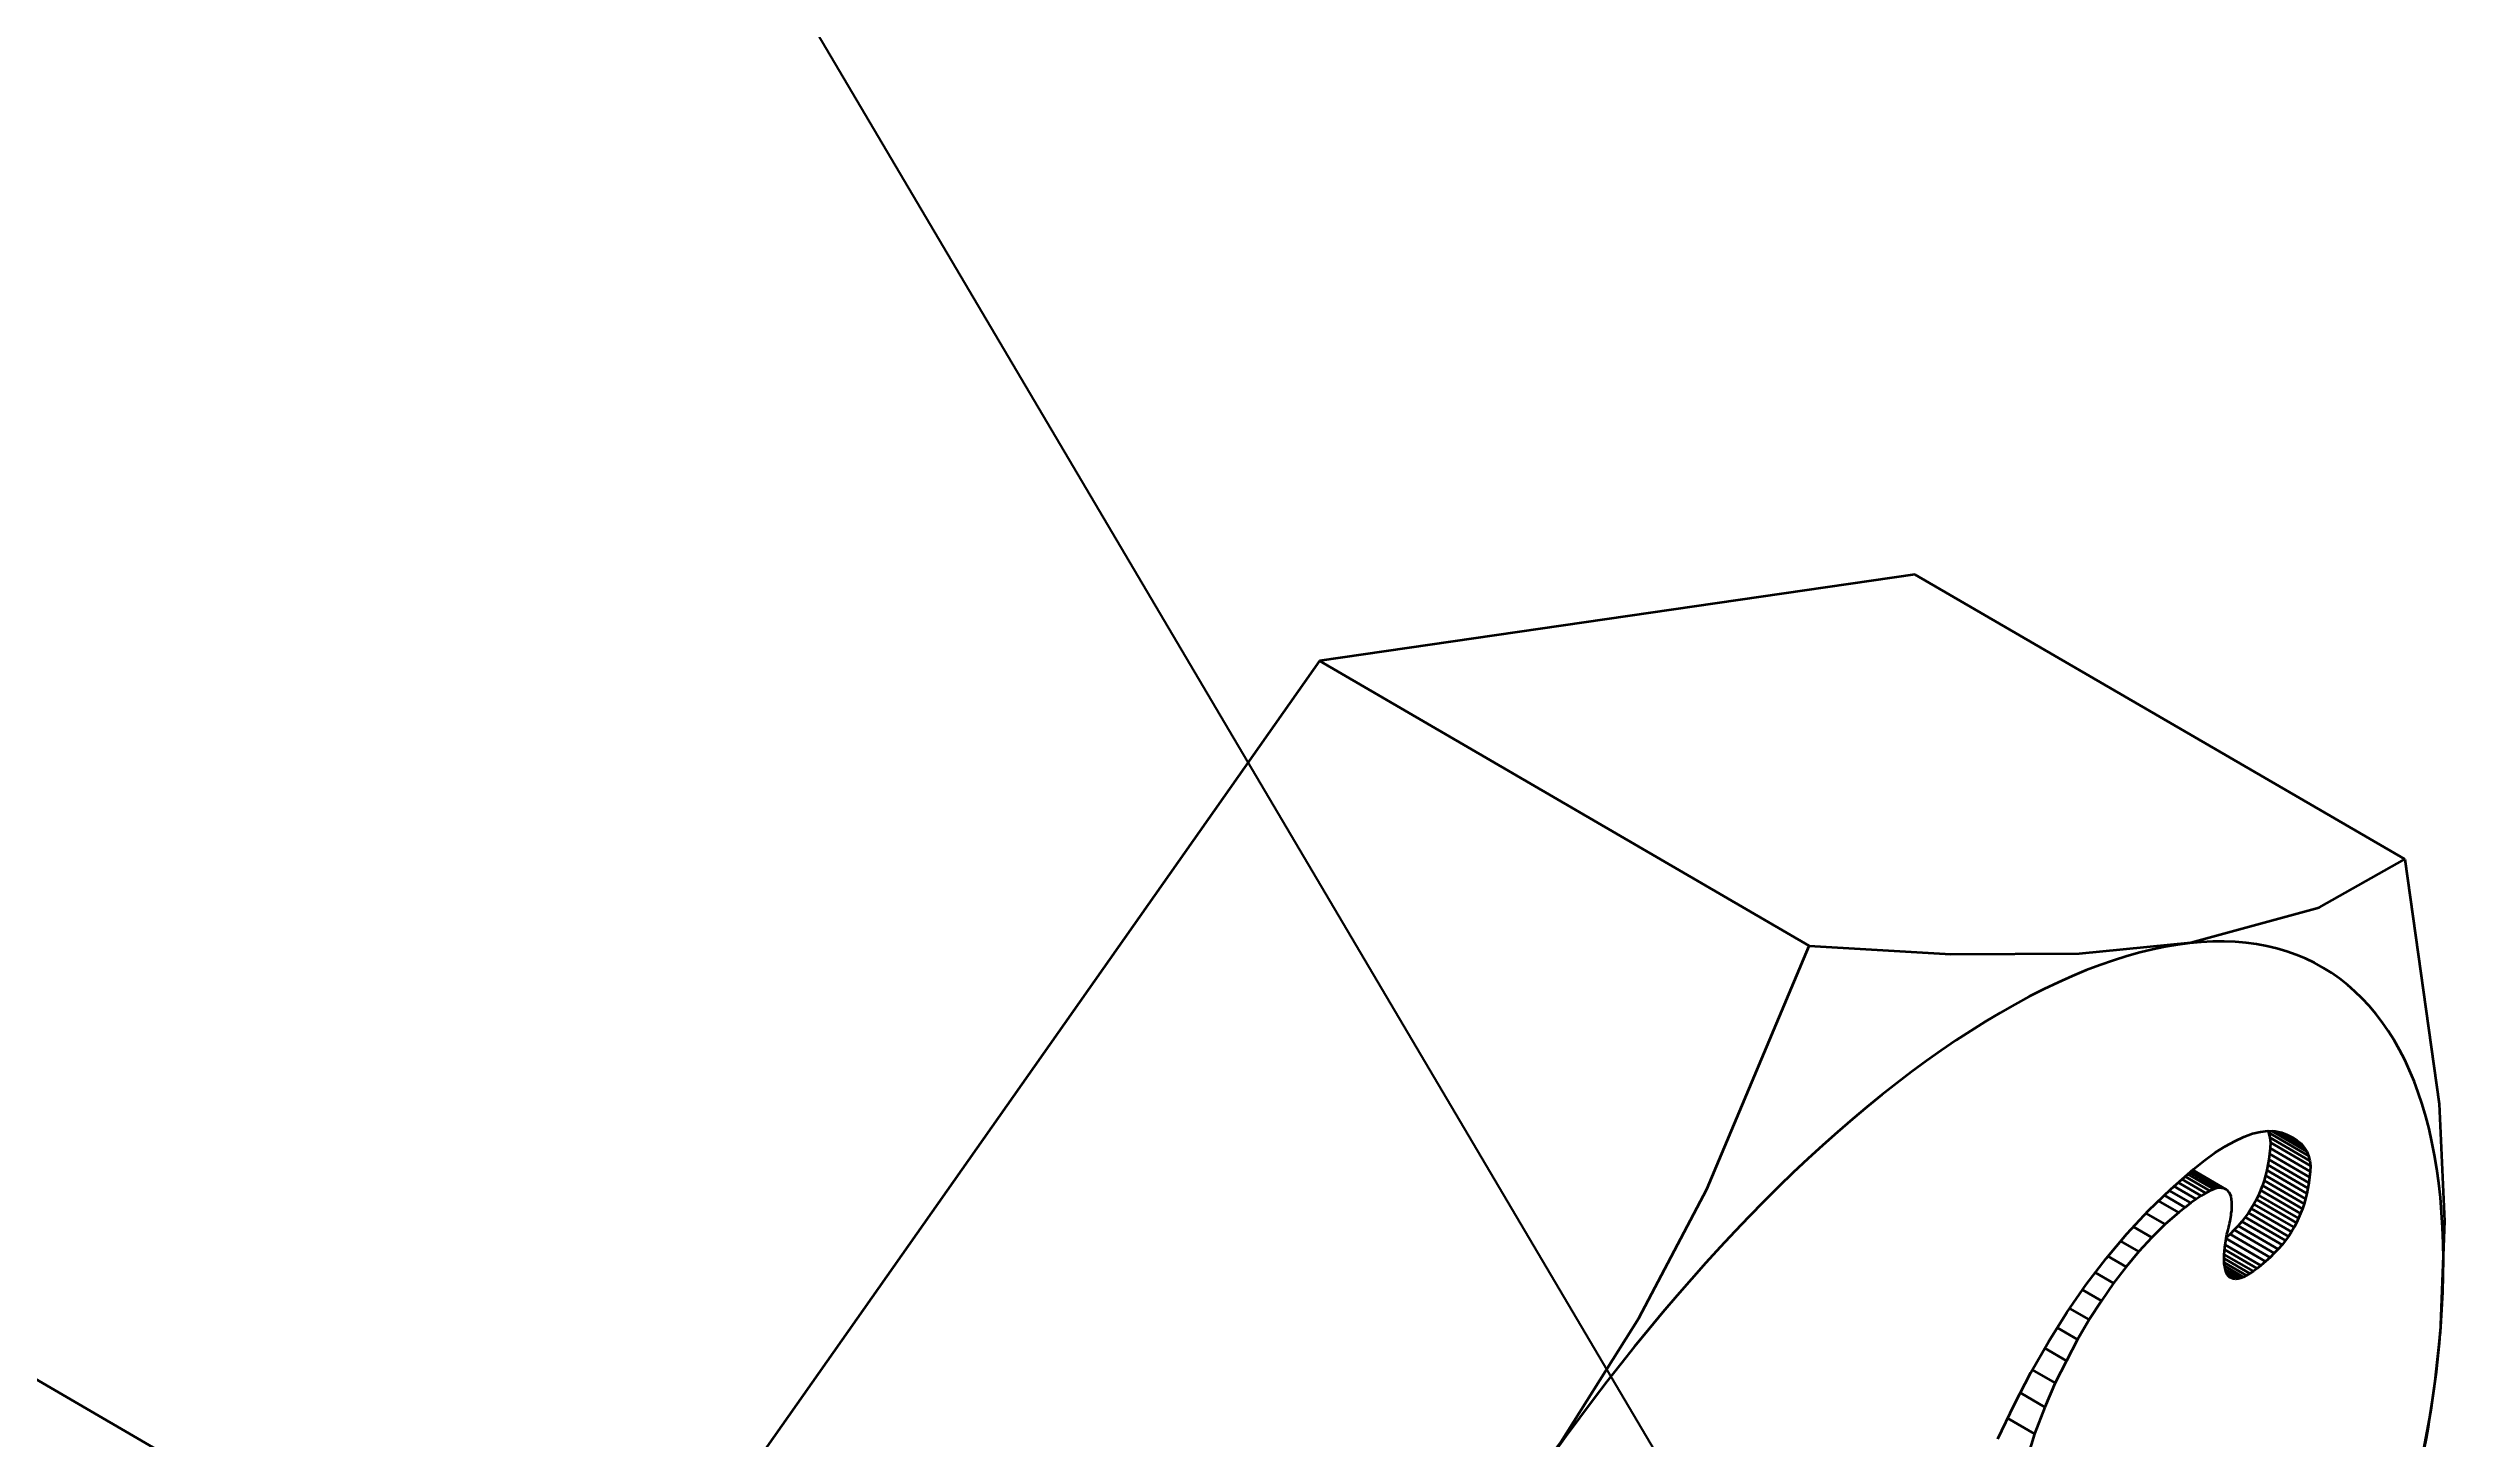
# Model space of a CAD drawing. Header units: millimetres. Extents: x 5606 to 13175, y -3239 to -2051.
# Drawn here: x 6957.34 to 6969.15, y -2749.58 to -2742.8 of the extents above; entities that cross this region are included whole.
import ezdxf

# ---------------------------------------------------------------- set-up
doc = ezdxf.new("R2010")
doc.units = ezdxf.units.MM
doc.layers.add('word_dim', color=253, linetype='Continuous')
doc.styles.get("Standard").update_dxf_attribs({"font": 'romans.shx', "bigfont": 'bigfont.shx'})
doc.dimstyles.new('RS1-4', dxfattribs={"dimscale": 4, "dimtxt": 3.5, "dimasz": 3, "dimexe": 1, "dimexo": 0, "dimgap": 1, "dimtad": 3, "dimdsep": 46, "dimtxsty": 'Standard', "dimblk1": 'OPEN', "dimblk2": 'OPEN', "dimsah": 1, "dimcen": 0, "dimclrd": 256, "dimclre": 256, "dimclrt": 3, "dimadec": 0, "dimazin": 0, "dimtfac": 1, "dimtmove": 0, "dimatfit": 3, "dimldrblk": 'OPEN', "dimfxl": 0, "dimtolj": 1, "dimtzin": 0, "dimarcsym": 0})

# ---------------------------------------------------------------- blocks, each defined once
blk = doc.blocks.new('A$C25B35021')
at = {"color": 7, "lineweight": 35, "ltscale": 0.073544}
blk.add_line((41.344, -96.303), (38.433, -96.726), dxfattribs=at)
at = {"color": 7, "lineweight": 35, "ltscale": 0.069234}
for p, q in [((43.738, -97.696), (41.344, -96.303)), ((38.433, -96.726), (40.826, -98.119))]:
    blk.add_line(p, q, dxfattribs=at)
at = {"color": 7, "lineweight": 35, "ltscale": 0.141921}
blk.add_line((38.433, -96.726), (35.168, -101.37), dxfattribs=at)
at = {"color": 7, "lineweight": 35}
blk.add_line((47.236, -109.013), (28.567, -98.146), dxfattribs=at)
at = {"color": 7, "lineweight": 35, "ltscale": 0.001218}
blk.add_line((42.908, -99.073), (42.952, -99.052), dxfattribs=at)
at = {"color": 7, "lineweight": 35, "ltscale": 0.001109}
blk.add_line((42.952, -99.052), (42.994, -99.037), dxfattribs=at)
at = {"color": 7, "lineweight": 35, "ltscale": 0.001005}
blk.add_line((42.994, -99.037), (43.033, -99.028), dxfattribs=at)
at = {"color": 7, "lineweight": 35, "ltscale": 0.000923756}
blk.add_line((43.033, -99.028), (43.07, -99.024), dxfattribs=at)
at = {"color": 7, "lineweight": 35, "ltscale": 0.000225603}
blk.add_line((43.069, -99.024), (43.072, -99.032), dxfattribs=at)
at = {"color": 7, "lineweight": 35, "ltscale": 0.000855378}
blk.add_line((43.07, -99.024), (43.104, -99.025), dxfattribs=at)
at = {"color": 7, "lineweight": 35, "ltscale": 0.005668}
for p, q in [((43.268, -99.146), (43.072, -99.032)), ((43.246, -99.38), (43.05, -99.266)), ((43.259, -99.33), (43.064, -99.216)), ((43.08, -99.642), (42.884, -99.528))]:
    blk.add_line(p, q, dxfattribs=at)
at = {"color": 7, "lineweight": 35, "ltscale": 0.000605461}
blk.add_line((43.072, -99.032), (43.078, -99.056), dxfattribs=at)
at = {"color": 7, "lineweight": 35, "ltscale": 0.004968}
blk.add_line((43.259, -99.124), (43.087, -99.024), dxfattribs=at)
at = {"color": 7, "lineweight": 35, "ltscale": 0.000810149}
blk.add_line((43.104, -99.025), (43.135, -99.032), dxfattribs=at)
at = {"color": 7, "lineweight": 35, "ltscale": 0.003814}
blk.add_line((43.247, -99.104), (43.115, -99.028), dxfattribs=at)
at = {"color": 7, "lineweight": 35, "ltscale": 0.00076919}
blk.add_line((43.135, -99.032), (43.164, -99.043), dxfattribs=at)
at = {"color": 7, "lineweight": 35, "ltscale": 0.002552}
blk.add_line((43.231, -99.086), (43.143, -99.035), dxfattribs=at)
at = {"color": 7, "lineweight": 35, "ltscale": 0.000714141}
blk.add_line((43.164, -99.043), (43.19, -99.056), dxfattribs=at)
at = {"color": 7, "lineweight": 35, "ltscale": 0.00112}
blk.add_line((43.212, -99.07), (43.173, -99.048), dxfattribs=at)
at = {"color": 7, "lineweight": 35, "ltscale": 0.001724}
blk.add_line((42.706, -99.21), (42.761, -99.167), dxfattribs=at)
at = {"color": 7, "lineweight": 35, "ltscale": 0.001587}
blk.add_line((42.761, -99.167), (42.812, -99.13), dxfattribs=at)
at = {"color": 7, "lineweight": 35, "ltscale": 0.001462}
blk.add_line((42.812, -99.13), (42.861, -99.099), dxfattribs=at)
at = {"color": 7, "lineweight": 35, "ltscale": 0.001332}
blk.add_line((42.861, -99.099), (42.908, -99.073), dxfattribs=at)
at = {"color": 7, "lineweight": 35, "ltscale": 0.00067555}
blk.add_line((43.073, -99.163), (43.069, -99.19), dxfattribs=at)
at = {"color": 7, "lineweight": 35, "ltscale": 0.000685917}
for p, q in [((43.077, -99.136), (43.073, -99.163)), ((43.273, -99.25), (43.269, -99.277))]:
    blk.add_line(p, q, dxfattribs=at)
at = {"color": 7, "lineweight": 35, "ltscale": 0.005671}
for p, q in [((43.269, -99.277), (43.073, -99.163)), ((43.273, -99.25), (43.077, -99.136)), ((43.274, -99.17), (43.078, -99.056)), ((43.276, -99.222), (43.08, -99.108)), ((43.238, -99.404), (43.042, -99.29)), ((43.253, -99.355), (43.057, -99.241)), ((43.184, -99.517), (42.988, -99.403)), ((43.197, -99.495), (43.001, -99.381)), ((43.209, -99.473), (43.013, -99.359)), ((43.229, -99.428), (43.033, -99.314)), ((43.1, -99.622), (42.904, -99.508)), ((43.12, -99.601), (42.924, -99.487)), ((43.058, -99.662), (42.862, -99.548))]:
    blk.add_line(p, q, dxfattribs=at)
at = {"color": 7, "lineweight": 35, "ltscale": 0.000697814}
for p, q in [((43.08, -99.108), (43.077, -99.136)), ((43.276, -99.222), (43.273, -99.25))]:
    blk.add_line(p, q, dxfattribs=at)
at = {"color": 7, "lineweight": 35, "ltscale": 0.000637548}
blk.add_line((43.078, -99.056), (43.081, -99.081), dxfattribs=at)
at = {"color": 7, "lineweight": 35, "ltscale": 0.000679263}
blk.add_line((43.081, -99.081), (43.08, -99.108), dxfattribs=at)
at = {"color": 7, "lineweight": 35, "ltscale": 0.00567}
for p, q in [((43.277, -99.195), (43.081, -99.081)), ((43.265, -99.304), (43.069, -99.19)), ((43.219, -99.451), (43.023, -99.337)), ((43.138, -99.581), (42.942, -99.467)), ((43.155, -99.56), (42.958, -99.446)), ((43.17, -99.539), (42.974, -99.424))]:
    blk.add_line(p, q, dxfattribs=at)
at = {"color": 7, "lineweight": 35, "ltscale": 0.000662358}
blk.add_line((43.19, -99.056), (43.212, -99.07), dxfattribs=at)
at = {"color": 7, "lineweight": 35, "ltscale": 0.000626106}
blk.add_line((43.212, -99.07), (43.231, -99.086), dxfattribs=at)
at = {"color": 7, "lineweight": 35, "ltscale": 0.00059657}
blk.add_line((43.231, -99.086), (43.247, -99.104), dxfattribs=at)
at = {"color": 7, "lineweight": 35, "ltscale": 0.00058745}
blk.add_line((43.247, -99.104), (43.259, -99.124), dxfattribs=at)
at = {"color": 7, "lineweight": 35, "ltscale": 0.000587581}
blk.add_line((43.259, -99.124), (43.268, -99.146), dxfattribs=at)
at = {"color": 7, "lineweight": 35, "ltscale": 0.000606932}
blk.add_line((43.268, -99.146), (43.274, -99.17), dxfattribs=at)
at = {"color": 7, "lineweight": 35, "ltscale": 0.000636789}
blk.add_line((43.274, -99.17), (43.277, -99.195), dxfattribs=at)
at = {"color": 7, "lineweight": 35, "ltscale": 0.003731}
blk.add_line((42.594, -99.308), (42.706, -99.21), dxfattribs=at)
at = {"color": 7, "lineweight": 35, "ltscale": 0.003252}
blk.add_line((42.743, -99.341), (42.631, -99.276), dxfattribs=at)
at = {"color": 7, "lineweight": 35, "ltscale": 0.003372}
blk.add_line((42.766, -99.328), (42.649, -99.26), dxfattribs=at)
at = {"color": 7, "lineweight": 35, "ltscale": 0.00351}
blk.add_line((42.786, -99.317), (42.664, -99.246), dxfattribs=at)
at = {"color": 7, "lineweight": 35, "ltscale": 0.003669}
blk.add_line((42.804, -99.309), (42.677, -99.235), dxfattribs=at)
at = {"color": 7, "lineweight": 35, "ltscale": 0.003846}
blk.add_line((42.82, -99.304), (42.687, -99.227), dxfattribs=at)
at = {"color": 7, "lineweight": 35, "ltscale": 0.004044}
blk.add_line((42.834, -99.302), (42.694, -99.221), dxfattribs=at)
at = {"color": 7, "lineweight": 35, "ltscale": 0.004262}
blk.add_line((42.846, -99.303), (42.699, -99.217), dxfattribs=at)
at = {"color": 7, "lineweight": 35, "ltscale": 0.004739}
blk.add_line((42.865, -99.31), (42.701, -99.214), dxfattribs=at)
at = {"color": 7, "lineweight": 35, "ltscale": 0.004495}
blk.add_line((42.856, -99.305), (42.701, -99.215), dxfattribs=at)
at = {"color": 7, "lineweight": 35, "ltscale": 0.000630427}
for p, q in [((43.042, -99.29), (43.033, -99.314)), ((43.238, -99.404), (43.229, -99.428))]:
    blk.add_line(p, q, dxfattribs=at)
at = {"color": 7, "lineweight": 35, "ltscale": 0.000638381}
blk.add_line((43.05, -99.266), (43.042, -99.29), dxfattribs=at)
at = {"color": 7, "lineweight": 35, "ltscale": 0.000645764}
blk.add_line((43.057, -99.241), (43.05, -99.266), dxfattribs=at)
at = {"color": 7, "lineweight": 35, "ltscale": 0.000655042}
blk.add_line((43.064, -99.216), (43.057, -99.241), dxfattribs=at)
at = {"color": 7, "lineweight": 35, "ltscale": 0.000663001}
blk.add_line((43.069, -99.19), (43.064, -99.216), dxfattribs=at)
at = {"color": 7, "lineweight": 35, "ltscale": 0.000674797}
blk.add_line((43.269, -99.277), (43.265, -99.304), dxfattribs=at)
at = {"color": 7, "lineweight": 35, "ltscale": 0.000680026}
blk.add_line((43.277, -99.195), (43.276, -99.222), dxfattribs=at)
at = {"color": 7, "lineweight": 35, "ltscale": 0.003791}
blk.add_line((42.485, -99.413), (42.594, -99.308), dxfattribs=at)
at = {"color": 7, "lineweight": 35, "ltscale": 0.002857}
blk.add_line((42.633, -99.422), (42.535, -99.365), dxfattribs=at)
at = {"color": 7, "lineweight": 35, "ltscale": 0.002949}
blk.add_line((42.664, -99.398), (42.562, -99.338), dxfattribs=at)
at = {"color": 7, "lineweight": 35, "ltscale": 0.003058}
blk.add_line((42.692, -99.376), (42.587, -99.315), dxfattribs=at)
at = {"color": 7, "lineweight": 35, "ltscale": 0.003153}
blk.add_line((42.719, -99.357), (42.61, -99.294), dxfattribs=at)
at = {"color": 7, "lineweight": 35, "ltscale": 0.000979427}
blk.add_line((42.664, -99.398), (42.633, -99.422), dxfattribs=at)
at = {"color": 7, "lineweight": 35, "ltscale": 0.0008977}
blk.add_line((42.692, -99.376), (42.664, -99.398), dxfattribs=at)
at = {"color": 7, "lineweight": 35, "ltscale": 0.000814262}
blk.add_line((42.719, -99.357), (42.692, -99.376), dxfattribs=at)
at = {"color": 7, "lineweight": 35, "ltscale": 0.000729602}
blk.add_line((42.743, -99.341), (42.719, -99.357), dxfattribs=at)
at = {"color": 7, "lineweight": 35, "ltscale": 0.000651206}
blk.add_line((42.766, -99.328), (42.743, -99.341), dxfattribs=at)
at = {"color": 7, "lineweight": 35, "ltscale": 0.000568539}
blk.add_line((42.786, -99.317), (42.766, -99.328), dxfattribs=at)
at = {"color": 7, "lineweight": 35, "ltscale": 0.000494583}
blk.add_line((42.804, -99.309), (42.786, -99.317), dxfattribs=at)
at = {"color": 7, "lineweight": 35, "ltscale": 0.000419132}
blk.add_line((42.82, -99.304), (42.804, -99.309), dxfattribs=at)
at = {"color": 7, "lineweight": 35, "ltscale": 0.000355344}
blk.add_line((42.834, -99.302), (42.82, -99.304), dxfattribs=at)
at = {"color": 7, "lineweight": 35, "ltscale": 0.000299423}
blk.add_line((42.846, -99.303), (42.834, -99.302), dxfattribs=at)
at = {"color": 7, "lineweight": 35, "ltscale": 0.000265783}
blk.add_line((42.856, -99.305), (42.846, -99.303), dxfattribs=at)
at = {"color": 7, "lineweight": 35, "ltscale": 0.000249416}
blk.add_line((42.865, -99.31), (42.856, -99.305), dxfattribs=at)
at = {"color": 7, "lineweight": 35, "ltscale": 0.000248793}
blk.add_line((42.873, -99.316), (42.865, -99.31), dxfattribs=at)
at = {"color": 7, "lineweight": 35, "ltscale": 0.000256131}
blk.add_line((42.879, -99.324), (42.873, -99.316), dxfattribs=at)
at = {"color": 7, "lineweight": 35, "ltscale": 0.000271144}
blk.add_line((42.885, -99.333), (42.879, -99.324), dxfattribs=at)
at = {"color": 7, "lineweight": 35, "ltscale": 0.000297559}
blk.add_line((42.889, -99.345), (42.885, -99.333), dxfattribs=at)
at = {"color": 7, "lineweight": 35, "ltscale": 0.000328886}
blk.add_line((42.891, -99.357), (42.889, -99.345), dxfattribs=at)
at = {"color": 7, "lineweight": 35, "ltscale": 0.00036532}
blk.add_line((42.893, -99.372), (42.891, -99.357), dxfattribs=at)
at = {"color": 7, "lineweight": 35, "ltscale": 0.000446987}
blk.add_line((42.892, -99.406), (42.893, -99.388), dxfattribs=at)
at = {"color": 7, "lineweight": 35, "ltscale": 0.000236714}
blk.add_line((42.892, -99.415), (42.892, -99.406), dxfattribs=at)
at = {"color": 7, "lineweight": 35, "ltscale": 0.000405987}
blk.add_line((42.893, -99.388), (42.893, -99.372), dxfattribs=at)
at = {"color": 7, "lineweight": 35, "ltscale": 0.000643914}
blk.add_line((42.988, -99.403), (42.974, -99.424), dxfattribs=at)
at = {"color": 7, "lineweight": 35, "ltscale": 0.000632237}
for p, q in [((43.001, -99.381), (42.988, -99.403)), ((43.197, -99.495), (43.184, -99.517))]:
    blk.add_line(p, q, dxfattribs=at)
at = {"color": 7, "lineweight": 35, "ltscale": 0.000623905}
for p, q in [((43.013, -99.359), (43.001, -99.381)), ((43.209, -99.473), (43.197, -99.495))]:
    blk.add_line(p, q, dxfattribs=at)
at = {"color": 7, "lineweight": 35, "ltscale": 0.000619749}
blk.add_line((43.023, -99.337), (43.013, -99.359), dxfattribs=at)
at = {"color": 7, "lineweight": 35, "ltscale": 0.000627027}
blk.add_line((43.033, -99.314), (43.023, -99.337), dxfattribs=at)
at = {"color": 7, "lineweight": 35, "ltscale": 0.000637425}
blk.add_line((43.246, -99.38), (43.238, -99.404), dxfattribs=at)
at = {"color": 7, "lineweight": 35, "ltscale": 0.000646607}
blk.add_line((43.253, -99.355), (43.246, -99.38), dxfattribs=at)
at = {"color": 7, "lineweight": 35, "ltscale": 0.000654309}
blk.add_line((43.259, -99.33), (43.253, -99.355), dxfattribs=at)
at = {"color": 7, "lineweight": 35, "ltscale": 0.000664373}
blk.add_line((43.265, -99.304), (43.259, -99.33), dxfattribs=at)
at = {"color": 7, "lineweight": 35, "ltscale": 0.003937}
blk.add_line((42.278, -99.647), (42.379, -99.526), dxfattribs=at)
at = {"color": 7, "lineweight": 35, "ltscale": 0.003859}
blk.add_line((42.379, -99.526), (42.485, -99.413), dxfattribs=at)
at = {"color": 7, "lineweight": 35, "ltscale": 0.002605}
blk.add_line((42.502, -99.544), (42.412, -99.492), dxfattribs=at)
at = {"color": 7, "lineweight": 35, "ltscale": 0.002715}
blk.add_line((42.567, -99.48), (42.473, -99.426), dxfattribs=at)
at = {"color": 7, "lineweight": 35, "ltscale": 0.002275}
blk.add_line((42.567, -99.48), (42.502, -99.544), dxfattribs=at)
at = {"color": 7, "lineweight": 35, "ltscale": 0.002205}
blk.add_line((42.633, -99.422), (42.567, -99.48), dxfattribs=at)
at = {"color": 7, "lineweight": 35, "ltscale": 0.000276096}
blk.add_line((42.869, -99.529), (42.872, -99.519), dxfattribs=at)
at = {"color": 7, "lineweight": 35, "ltscale": 0.00028055}
blk.add_line((42.872, -99.519), (42.875, -99.508), dxfattribs=at)
at = {"color": 7, "lineweight": 35, "ltscale": 0.000280522}
blk.add_line((42.875, -99.508), (42.877, -99.497), dxfattribs=at)
at = {"color": 7, "lineweight": 35, "ltscale": 0.000275403}
blk.add_line((42.877, -99.497), (42.88, -99.486), dxfattribs=at)
at = {"color": 7, "lineweight": 35, "ltscale": 0.00027027}
blk.add_line((42.88, -99.486), (42.882, -99.476), dxfattribs=at)
at = {"color": 7, "lineweight": 35, "ltscale": 0.000265285}
blk.add_line((42.882, -99.476), (42.884, -99.465), dxfattribs=at)
at = {"color": 7, "lineweight": 35, "ltscale": 0.000260957}
blk.add_line((42.884, -99.465), (42.886, -99.455), dxfattribs=at)
at = {"color": 7, "lineweight": 35, "ltscale": 0.000718082}
blk.add_line((42.904, -99.508), (42.884, -99.528), dxfattribs=at)
at = {"color": 7, "lineweight": 35, "ltscale": 0.00025563}
blk.add_line((42.886, -99.455), (42.888, -99.445), dxfattribs=at)
at = {"color": 7, "lineweight": 35, "ltscale": 0.000252616}
blk.add_line((42.888, -99.445), (42.889, -99.435), dxfattribs=at)
at = {"color": 7, "lineweight": 35, "ltscale": 0.000245284}
blk.add_line((42.889, -99.435), (42.89, -99.425), dxfattribs=at)
at = {"color": 7, "lineweight": 35, "ltscale": 0.00024189}
blk.add_line((42.89, -99.425), (42.892, -99.415), dxfattribs=at)
at = {"color": 7, "lineweight": 35, "ltscale": 0.000702147}
for p, q in [((42.924, -99.487), (42.904, -99.508)), ((43.12, -99.601), (43.1, -99.622))]:
    blk.add_line(p, q, dxfattribs=at)
at = {"color": 7, "lineweight": 35, "ltscale": 0.000686134}
blk.add_line((42.942, -99.467), (42.924, -99.487), dxfattribs=at)
at = {"color": 7, "lineweight": 35, "ltscale": 0.000669868}
for p, q in [((42.958, -99.446), (42.942, -99.467)), ((43.155, -99.56), (43.138, -99.581))]:
    blk.add_line(p, q, dxfattribs=at)
at = {"color": 7, "lineweight": 35, "ltscale": 0.000656788}
for p, q in [((42.974, -99.424), (42.958, -99.446)), ((43.17, -99.539), (43.155, -99.56))]:
    blk.add_line(p, q, dxfattribs=at)
at = {"color": 7, "lineweight": 35, "ltscale": 0.000643277}
blk.add_line((43.184, -99.517), (43.17, -99.539), dxfattribs=at)
at = {"color": 7, "lineweight": 35, "ltscale": 0.000620439}
blk.add_line((43.219, -99.451), (43.209, -99.473), dxfattribs=at)
at = {"color": 7, "lineweight": 35, "ltscale": 0.000626325}
blk.add_line((43.229, -99.428), (43.219, -99.451), dxfattribs=at)
at = {"color": 7, "lineweight": 35, "ltscale": 0.002566}
blk.add_line((42.376, -99.688), (42.287, -99.636), dxfattribs=at)
at = {"color": 7, "lineweight": 35, "ltscale": 0.002556}
blk.add_line((42.438, -99.613), (42.35, -99.562), dxfattribs=at)
at = {"color": 7, "lineweight": 35, "ltscale": 0.002436}
blk.add_line((42.438, -99.613), (42.376, -99.688), dxfattribs=at)
at = {"color": 7, "lineweight": 35, "ltscale": 0.002354}
blk.add_line((42.502, -99.544), (42.438, -99.613), dxfattribs=at)
at = {"color": 7, "lineweight": 35, "ltscale": 0.000510489}
blk.add_line((42.855, -99.652), (42.856, -99.632), dxfattribs=at)
at = {"color": 7, "lineweight": 35, "ltscale": 0.000561955}
blk.add_line((42.856, -99.632), (42.857, -99.609), dxfattribs=at)
at = {"color": 7, "lineweight": 35, "ltscale": 0.004103}
blk.add_line((42.998, -99.71), (42.856, -99.627), dxfattribs=at)
at = {"color": 7, "lineweight": 35, "ltscale": 0.000236458}
blk.add_line((42.857, -99.609), (42.858, -99.6), dxfattribs=at)
at = {"color": 7, "lineweight": 35, "ltscale": 0.00458}
blk.add_line((43.016, -99.697), (42.857, -99.604), dxfattribs=at)
at = {"color": 7, "lineweight": 35, "ltscale": 0.000242256}
blk.add_line((42.858, -99.6), (42.859, -99.59), dxfattribs=at)
at = {"color": 7, "lineweight": 35, "ltscale": 0.000246798}
blk.add_line((42.859, -99.59), (42.86, -99.581), dxfattribs=at)
at = {"color": 7, "lineweight": 35, "ltscale": 0.000250645}
blk.add_line((42.86, -99.581), (42.862, -99.571), dxfattribs=at)
at = {"color": 7, "lineweight": 35, "ltscale": 0.005052}
blk.add_line((43.035, -99.681), (42.86, -99.58), dxfattribs=at)
at = {"color": 7, "lineweight": 35, "ltscale": 0.000738302}
blk.add_line((42.884, -99.528), (42.862, -99.548), dxfattribs=at)
at = {"color": 7, "lineweight": 35, "ltscale": 0.000256122}
blk.add_line((42.862, -99.571), (42.863, -99.561), dxfattribs=at)
at = {"color": 7, "lineweight": 35, "ltscale": 0.000260403}
blk.add_line((42.863, -99.561), (42.865, -99.55), dxfattribs=at)
at = {"color": 7, "lineweight": 35, "ltscale": 0.000264537}
blk.add_line((42.865, -99.55), (42.867, -99.54), dxfattribs=at)
at = {"color": 7, "lineweight": 35, "ltscale": 0.000270379}
blk.add_line((42.867, -99.54), (42.869, -99.529), dxfattribs=at)
at = {"color": 7, "lineweight": 35, "ltscale": 0.000736047}
blk.add_line((43.08, -99.642), (43.058, -99.662), dxfattribs=at)
at = {"color": 7, "lineweight": 35, "ltscale": 0.000720264}
blk.add_line((43.1, -99.622), (43.08, -99.642), dxfattribs=at)
at = {"color": 7, "lineweight": 35, "ltscale": 0.000686708}
blk.add_line((43.138, -99.581), (43.12, -99.601), dxfattribs=at)
at = {"color": 7, "lineweight": 35, "ltscale": 0.004028}
blk.add_line((42.181, -99.775), (42.278, -99.647), dxfattribs=at)
at = {"color": 7, "lineweight": 35, "ltscale": 0.002588}
blk.add_line((42.315, -99.768), (42.225, -99.716), dxfattribs=at)
at = {"color": 7, "lineweight": 35, "ltscale": 0.002525}
blk.add_line((42.376, -99.688), (42.315, -99.768), dxfattribs=at)
at = {"color": 7, "lineweight": 35, "ltscale": 0.003623}
blk.add_line((42.981, -99.721), (42.855, -99.648), dxfattribs=at)
at = {"color": 7, "lineweight": 35, "ltscale": 0.000461941}
blk.add_line((42.856, -99.671), (42.855, -99.652), dxfattribs=at)
at = {"color": 7, "lineweight": 35, "ltscale": 0.003146}
blk.add_line((42.965, -99.73), (42.856, -99.667), dxfattribs=at)
at = {"color": 7, "lineweight": 35, "ltscale": 0.000413764}
blk.add_line((42.858, -99.687), (42.856, -99.671), dxfattribs=at)
at = {"color": 7, "lineweight": 35, "ltscale": 0.002669}
for p, q in [((42.95, -99.738), (42.857, -99.684)), ((42.255, -99.855), (42.163, -99.801))]:
    blk.add_line(p, q, dxfattribs=at)
at = {"color": 7, "lineweight": 35, "ltscale": 0.000369723}
blk.add_line((42.861, -99.702), (42.858, -99.687), dxfattribs=at)
at = {"color": 7, "lineweight": 35, "ltscale": 0.00219}
blk.add_line((42.936, -99.743), (42.86, -99.699), dxfattribs=at)
at = {"color": 7, "lineweight": 35, "ltscale": 0.000327891}
blk.add_line((42.865, -99.714), (42.861, -99.702), dxfattribs=at)
at = {"color": 7, "lineweight": 35, "ltscale": 0.001713}
blk.add_line((42.923, -99.746), (42.864, -99.712), dxfattribs=at)
at = {"color": 7, "lineweight": 35, "ltscale": 0.000294136}
blk.add_line((42.87, -99.725), (42.865, -99.714), dxfattribs=at)
at = {"color": 7, "lineweight": 35, "ltscale": 0.001236}
blk.add_line((42.912, -99.748), (42.869, -99.723), dxfattribs=at)
at = {"color": 7, "lineweight": 35, "ltscale": 0.000263691}
blk.add_line((42.876, -99.733), (42.87, -99.725), dxfattribs=at)
at = {"color": 7, "lineweight": 35, "ltscale": 0.000755557}
blk.add_line((42.901, -99.747), (42.875, -99.732), dxfattribs=at)
at = {"color": 7, "lineweight": 35, "ltscale": 0.000243569}
blk.add_line((42.883, -99.74), (42.876, -99.733), dxfattribs=at)
at = {"color": 7, "lineweight": 35, "ltscale": 0.000267618}
blk.add_line((42.892, -99.744), (42.882, -99.739), dxfattribs=at)
at = {"color": 7, "lineweight": 35, "ltscale": 0.00023966}
blk.add_line((42.892, -99.744), (42.883, -99.74), dxfattribs=at)
at = {"color": 7, "lineweight": 35, "ltscale": 0.00024377}
blk.add_line((42.901, -99.747), (42.892, -99.744), dxfattribs=at)
at = {"color": 7, "lineweight": 35, "ltscale": 0.00026294}
blk.add_line((42.912, -99.748), (42.901, -99.747), dxfattribs=at)
at = {"color": 7, "lineweight": 35, "ltscale": 0.000291854}
blk.add_line((42.923, -99.746), (42.912, -99.748), dxfattribs=at)
at = {"color": 7, "lineweight": 35, "ltscale": 0.000328097}
blk.add_line((42.936, -99.743), (42.923, -99.746), dxfattribs=at)
at = {"color": 7, "lineweight": 35, "ltscale": 0.000369793}
blk.add_line((42.95, -99.738), (42.936, -99.743), dxfattribs=at)
at = {"color": 7, "lineweight": 35, "ltscale": 0.000414904}
blk.add_line((42.965, -99.73), (42.95, -99.738), dxfattribs=at)
at = {"color": 7, "lineweight": 35, "ltscale": 0.000462188}
blk.add_line((42.981, -99.721), (42.965, -99.73), dxfattribs=at)
at = {"color": 7, "lineweight": 35, "ltscale": 0.00051124}
blk.add_line((42.998, -99.71), (42.981, -99.721), dxfattribs=at)
at = {"color": 7, "lineweight": 35, "ltscale": 0.000560031}
blk.add_line((43.016, -99.697), (42.998, -99.71), dxfattribs=at)
at = {"color": 7, "lineweight": 35, "ltscale": 0.000614356}
blk.add_line((43.035, -99.681), (43.016, -99.697), dxfattribs=at)
at = {"color": 7, "lineweight": 35, "ltscale": 0.000756696}
blk.add_line((43.058, -99.662), (43.035, -99.681), dxfattribs=at)
at = {"color": 7, "lineweight": 35, "ltscale": 0.004124}
blk.add_line((42.087, -99.911), (42.181, -99.775), dxfattribs=at)
at = {"color": 7, "lineweight": 35, "ltscale": 0.002718}
blk.add_line((42.255, -99.855), (42.196, -99.946), dxfattribs=at)
at = {"color": 7, "lineweight": 35, "ltscale": 0.00262}
blk.add_line((42.315, -99.768), (42.255, -99.855), dxfattribs=at)
at = {"color": 7, "lineweight": 35, "ltscale": 0.004232}
blk.add_line((41.997, -100.054), (42.087, -99.911), dxfattribs=at)
at = {"color": 7, "lineweight": 35, "ltscale": 0.002889}
blk.add_line((42.139, -100.044), (42.04, -99.986), dxfattribs=at)
at = {"color": 7, "lineweight": 35, "ltscale": 0.002775}
blk.add_line((42.196, -99.946), (42.101, -99.891), dxfattribs=at)
at = {"color": 7, "lineweight": 35, "ltscale": 0.002821}
blk.add_line((42.196, -99.946), (42.139, -100.044), dxfattribs=at)
at = {"color": 7, "lineweight": 35, "ltscale": 0.004345}
blk.add_line((41.91, -100.205), (41.997, -100.054), dxfattribs=at)
at = {"color": 7, "lineweight": 35, "ltscale": 0.00305}
blk.add_line((42.084, -100.147), (41.979, -100.085), dxfattribs=at)
at = {"color": 7, "lineweight": 35, "ltscale": 0.002925}
blk.add_line((42.139, -100.044), (42.084, -100.147), dxfattribs=at)
at = {"color": 7, "lineweight": 35, "ltscale": 0.004467}
blk.add_line((41.828, -100.363), (41.91, -100.205), dxfattribs=at)
at = {"color": 7, "lineweight": 35, "ltscale": 0.003221}
blk.add_line((42.03, -100.255), (41.919, -100.191), dxfattribs=at)
at = {"color": 7, "lineweight": 35, "ltscale": 0.003035}
blk.add_line((42.084, -100.147), (42.03, -100.255), dxfattribs=at)
at = {"color": 7, "lineweight": 35, "ltscale": 0.003447}
blk.add_line((41.978, -100.374), (41.859, -100.304), dxfattribs=at)
at = {"color": 7, "lineweight": 35, "ltscale": 0.003226}
blk.add_line((42.03, -100.255), (41.978, -100.374), dxfattribs=at)
at = {"color": 7, "lineweight": 35, "ltscale": 0.004592}
blk.add_line((41.749, -100.529), (41.828, -100.363), dxfattribs=at)
at = {"color": 7, "lineweight": 35, "ltscale": 0.003824}
blk.add_line((41.929, -100.505), (41.797, -100.428), dxfattribs=at)
at = {"color": 7, "lineweight": 35, "ltscale": 0.003498}
blk.add_line((41.978, -100.374), (41.929, -100.505), dxfattribs=at)
at = {"color": 7, "lineweight": 35, "ltscale": 0.003784}
blk.add_line((41.929, -100.505), (41.884, -100.649), dxfattribs=at)
at = {"color": 7, "lineweight": 35}
for points in [[(40.826, -98.119), (41.519, -98.159), (42.147, -98.156), (42.693, -98.102), (43.319, -97.931), (43.738, -97.696)], [(43.738, -97.696), (43.906, -98.892), (43.932, -99.465), (43.911, -100.014)], [(37.561, -102.763), (38.171, -102.217), (38.742, -101.638), (39.198, -101.106), (39.613, -100.545), (39.994, -99.939), (40.327, -99.309), (40.826, -98.119)]]:
    blk.add_lwpolyline(points, dxfattribs=at)
blk.add_arc((38.616, -99.578), 5.313, 347.1857, 355.2947, dxfattribs=at)
blk.add_ellipse((40.823, -102.547), major_axis=(2.515, 4.321), ratio=0.420639, start_param=5.350622, end_param=8.34595, dxfattribs=at)
blk = doc.blocks.new('aa1')
for p, q in [((-0.4, 0.06667), (0, 0)), ((0, 0), (-1, 0)), ((-0.4, -0.06667), (0, 0))]:
    blk.add_line(p, q)
blk = doc.blocks.new('aa2')
blk.add_circle((0, 0), 1)
blk = doc.blocks.new('*D276')
at = {"layer": 'DEFPOINTS', "color": 0, "linetype": 'Continuous', "ltscale": 2}
for p in [(6951.782, -2726.958), (7063.084, -2915.311), (7063.084, -2915.311)]:
    blk.add_point(p, dxfattribs=at)
at = {"layer": 'word_dim', "linetype": 'Continuous', "lineweight": -2, "ltscale": 2}
blk.add_line((6967.044, -2752.786), (7047.822, -2889.484), dxfattribs=at)
at = {"layer": 'word_dim', "linetype": 'Continuous', "lineweight": -2, "ltscale": 2, "xscale": 30, "yscale": 30, "zscale": 30}
for name, p, rotation in [('aa1', (6951.782, -2726.958), 120.5798431427092), ('aa2', (7063.084, -2915.311), 300.5798431427091)]:
    blk.add_blockref(name, p, dxfattribs=dict(at, rotation=rotation))
at = {"layer": 'word_dim', "color": 3, "linetype": 'Continuous', "ltscale": 2, "insert": (7007.433, -2821.135), "char_height": 0.000004, "attachment_point": 5, "rotation": 300.5798}
blk.add_mtext('\\A1;218.78', dxfattribs=at)
blk = doc.blocks.new('_Open')
at = {"color": 0, "lineweight": -2}
for p, q in [((-1, 0.16667), (0, 0)), ((-1, -0.16667), (0, 0)), ((0, 0), (-1, 0))]:
    blk.add_line(p, q, dxfattribs=at)

msp = doc.modelspace()

# ---------------------------------------------------------------- block references
at = {"layer": 'word_dim', "linetype": 'Continuous', "ltscale": 2}
msp.add_blockref('A$C25B35021', (6925.123, -2649.07), dxfattribs=at)

# ---------------------------------------------------------------- dimensions: what is measured, and where the dimension line sits
at = {"layer": 'word_dim', "color": 3, "linetype": 'Continuous', "ltscale": 2}
dim = msp.add_aligned_dim(p1=(6951.782, -2726.958), p2=(7063.084, -2915.311), distance=0, dimstyle='RS1-4', override={"dimtxt": 1e-06, "dimasz": 7.5, "dimgap": 0, "dimblk1": 'aa1', "dimblk2": 'aa2', "dimse1": 1, "dimse2": 1}, dxfattribs=at)
dim.commit()
dim.dimension.update_dxf_attribs({"geometry": '*D276', "text_midpoint": (7007.433, -2821.135)})

doc.saveas('drawing.dxf')
